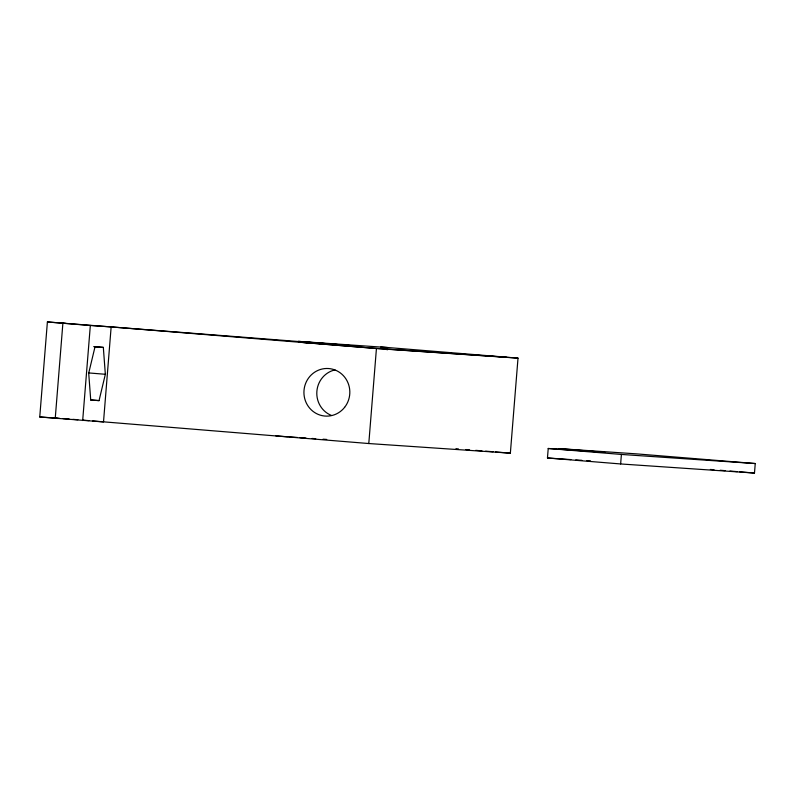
<?xml version="1.0" encoding="UTF-8"?>
<svg xmlns="http://www.w3.org/2000/svg" width="795" height="795" viewBox="0 0 795 795"><rect width="100%" height="100%" fill="white"/><g stroke="black" fill="none" stroke-linecap="round" stroke-linejoin="round"><path stroke-width="1.19" d="M92.717 420.953L368.791 443.54L510.36 453.16L518.012 358.138L376.433 348.508L111.151 326.904L103.509 421.936L39.75 416.987L47.392 321.955L344.165 345.08M82.68 420.515L90.332 325.493L111.151 326.904M368.791 443.54L376.433 348.508M387.175 349.899L387.364 347.524L298.423 341.363L355.882 346.004L299.258 342.158L372.438 348.121L506.286 357.213M547.457 457.99L548.222 448.479L604.846 452.335L559.114 448.609L636.328 453.856L755.25 463.545L754.485 473.045L620.637 463.952L547.457 457.99L570.85 459.58M620.637 463.952L621.402 454.442L755.25 463.545M103.33 347.395L95.012 346.829L88.702 373.153L90.729 400.044L99.047 400.61L105.347 374.286L103.33 347.395L93.701 346.61M65.687 323.446L62.885 323.257L55.243 418.279L58.045 418.478M39.75 416.987L59.367 418.319M63.044 418.567L69.205 419.035M288.833 436.872L297.39 437.459M299.834 437.618L305.946 438.035M312.067 438.452L315.734 438.701M323.068 439.198L326.735 439.446M575.769 459.908L581.92 460.335M586.849 460.663L590.546 460.911M275.885 435.869L287.611 436.793M380.795 346.958L518.012 358.138M47.392 321.955L90.332 325.493M88.503 372.915L105.347 374.286M90.62 399.925L99.047 400.61M548.222 448.479L621.402 454.442M455.972 448.728L458.447 448.937M465.86 449.543L469.567 449.841M475.748 450.348L481.929 450.845M485.636 451.153L493.059 451.749M495.533 451.958L510.36 453.16M710.352 469.447L714.029 469.746M720.161 470.252L725.06 470.65M729.969 471.047L737.323 471.644M739.777 471.842L754.485 473.045M72.921 419.343L77.87 419.74M82.819 420.148L89.01 420.644M331.316 415.387A23.83 22.946 -86.1 0 1 316.877 391.309A23.83 22.946 -86.1 0 1 334.973 369.894M344.623 407.318A23.83 22.946 -86.1 0 0 330.601 368.771A23.83 22.946 -86.1 0 0 305.399 400.819A23.83 22.946 -86.1 0 0 344.623 407.318"/></g></svg>
